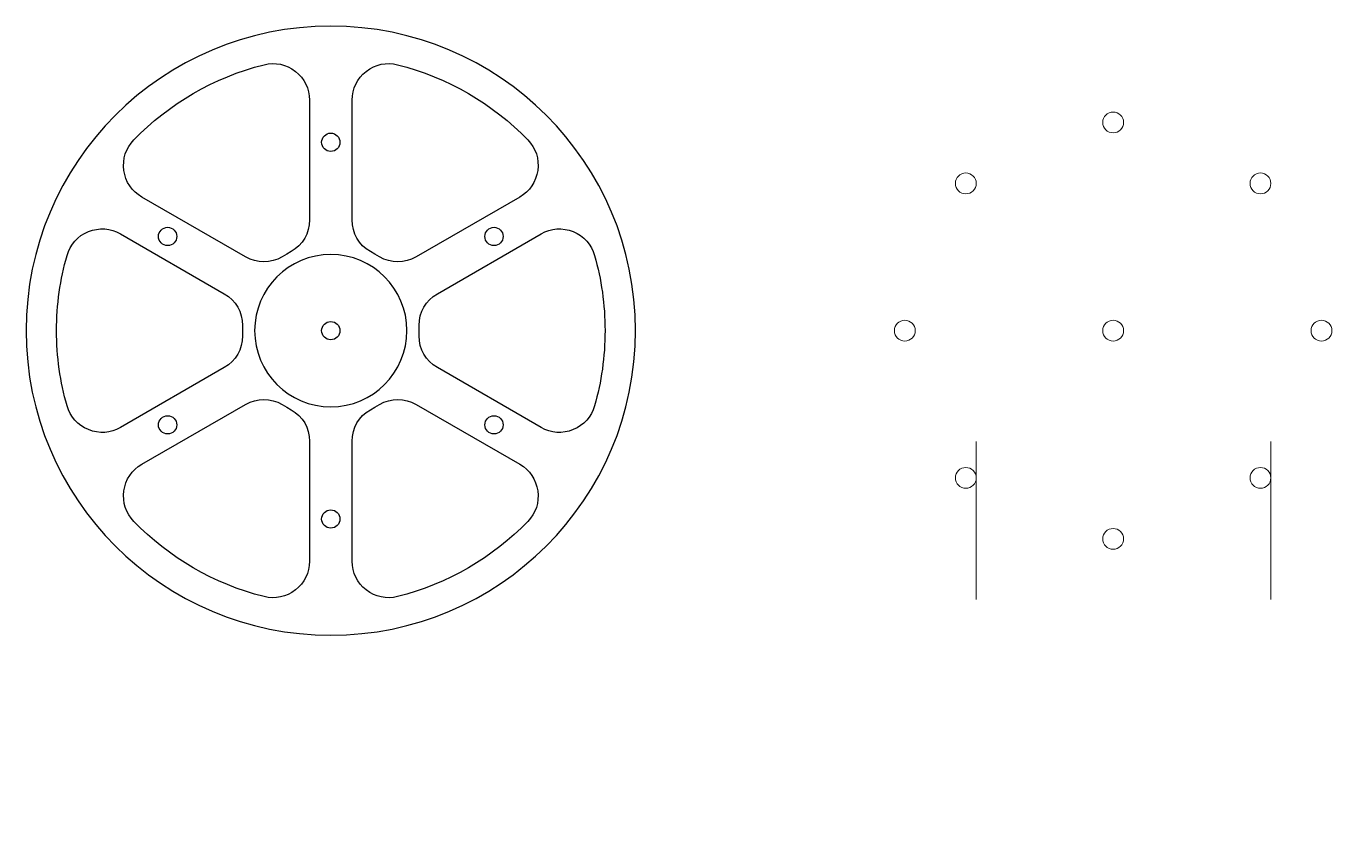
# Model space of a CAD drawing. Header units: millimetres. Extents: x -119 to 119, y -81 to 55.
# Drawn here: x -114.2 to 100.1, y -80.8 to 50 of the extents above; entities that cross this region are included whole.
import ezdxf

# ---------------------------------------------------------------- set-up
doc = ezdxf.new("R2010")
doc.units = ezdxf.units.MM
doc.header["$MEASUREMENT"] = 0
doc.layers.add('Layer 1', color=7, linetype='Continuous')

msp = doc.modelspace()

# ---------------------------------------------------------------- linework, layer by layer
at = {"layer": 'Layer 1', "color": 2}
for points, knots in [([(-64.1916, 50), (-36.5774, 50), (-14.1916, 27.6142), (-14.1916, 0), (-14.1916, 0), (-14.1916, -27.6142), (-36.5774, -50), (-64.1916, -50), (-64.1916, -50), (-91.8058, -50), (-114.1916, -27.6142), (-114.1916, 0), (-114.1916, 0), (-114.1916, 27.6142), (-91.8058, 50), (-64.1916, 50)], [0, 0, 0, 0, 0.2, 0.2, 0.2, 0.2, 0.4, 0.4, 0.4, 0.4, 0.6, 0.6, 0.6, 0.6, 1, 1, 1, 1]), ([(-72.1763, 12.1154), (-72.1763, 12.1154), (-71.4339, 12.544), (-71.4339, 12.544), (-71.4339, 12.544), (-71.4339, 12.544), (-70.6916, 12.9726), (-70.6916, 12.9726), (-70.6916, 12.9726), (-68.7837, 14.0742), (-67.6916, 15.9656), (-67.6916, 18.1687), (-67.6916, 18.1687), (-67.6916, 18.1687), (-67.6916, 37.8356), (-67.6916, 37.8356), (-67.6916, 37.8356), (-67.6916, 39.7459), (-68.4938, 41.3898), (-69.9996, 42.5652), (-69.9996, 42.5652), (-71.5054, 43.7407), (-73.2949, 44.1199), (-75.148, 43.6562), (-75.148, 43.6562), (-83.4088, 41.5893), (-90.764, 37.2383), (-96.5053, 31.3141), (-96.5053, 31.3141), (-97.8354, 29.9416), (-98.4032, 28.2016), (-98.1389, 26.3087), (-98.1389, 26.3087), (-97.8746, 24.4157), (-96.8517, 22.8977), (-95.1965, 21.9421), (-95.1965, 21.9421), (-95.1965, 21.9421), (-78.1762, 12.1154), (-78.1762, 12.1154), (-78.1762, 12.1154), (-76.2683, 11.0139), (-74.0842, 11.0139), (-72.1763, 12.1154)], [0, 0, 0, 0, 0.08333333, 0.08333333, 0.08333333, 0.08333333, 0.16666667, 0.16666667, 0.16666667, 0.16666667, 0.25, 0.25, 0.25, 0.25, 0.33333333, 0.33333333, 0.33333333, 0.33333333, 0.41666667, 0.41666667, 0.41666667, 0.41666667, 0.5, 0.5, 0.5, 0.5, 0.58333333, 0.58333333, 0.58333333, 0.58333333, 0.66666667, 0.66666667, 0.66666667, 0.66666667, 0.75, 0.75, 0.75, 0.75, 0.83333333, 0.83333333, 0.83333333, 0.83333333, 1, 1, 1, 1]), ([(-57.6916, 12.9726), (-57.6916, 12.9726), (-56.9493, 12.544), (-56.9493, 12.544), (-56.9493, 12.544), (-56.9493, 12.544), (-56.2069, 12.1154), (-56.2069, 12.1154), (-56.2069, 12.1154), (-54.299, 11.0139), (-52.1149, 11.0139), (-50.207, 12.1154), (-50.207, 12.1154), (-50.207, 12.1154), (-33.1865, 21.9422), (-33.1865, 21.9422), (-33.1865, 21.9422), (-31.5313, 22.8978), (-30.5085, 24.4157), (-30.2442, 26.3086), (-30.2442, 26.3086), (-29.9799, 28.2015), (-30.5478, 29.9415), (-31.8779, 31.314), (-31.8779, 31.314), (-37.6193, 37.2381), (-44.9745, 41.5891), (-53.235, 43.6561), (-53.235, 43.6561), (-55.0882, 44.1198), (-56.8776, 43.7405), (-58.3834, 42.5651), (-58.3834, 42.5651), (-59.8893, 41.3897), (-60.6916, 39.7457), (-60.6916, 37.8354), (-60.6916, 37.8354), (-60.6916, 37.8354), (-60.6916, 18.1687), (-60.6916, 18.1687), (-60.6916, 18.1687), (-60.6916, 15.9656), (-59.5995, 14.0742), (-57.6916, 12.9726)], [0, 0, 0, 0, 0.08333333, 0.08333333, 0.08333333, 0.08333333, 0.16666667, 0.16666667, 0.16666667, 0.16666667, 0.25, 0.25, 0.25, 0.25, 0.33333333, 0.33333333, 0.33333333, 0.33333333, 0.41666667, 0.41666667, 0.41666667, 0.41666667, 0.5, 0.5, 0.5, 0.5, 0.58333333, 0.58333333, 0.58333333, 0.58333333, 0.66666667, 0.66666667, 0.66666667, 0.66666667, 0.75, 0.75, 0.75, 0.75, 0.83333333, 0.83333333, 0.83333333, 0.83333333, 1, 1, 1, 1]), ([(-62.6916, 30.9278), (-62.6916, 31.7562), (-63.3631, 32.4278), (-64.1916, 32.4278), (-64.1916, 32.4278), (-65.02, 32.4278), (-65.6916, 31.7562), (-65.6916, 30.9278), (-65.6916, 30.9278), (-65.6916, 30.0994), (-65.02, 29.4278), (-64.1916, 29.4278), (-64.1916, 29.4278), (-63.3631, 29.4278), (-62.6916, 30.0994), (-62.6916, 30.9278)], [0, 0, 0, 0, 0.2, 0.2, 0.2, 0.2, 0.4, 0.4, 0.4, 0.4, 0.6, 0.6, 0.6, 0.6, 1, 1, 1, 1]), ([(-78.6761, -0.8571), (-78.6761, -0.8571), (-78.6761, 0), (-78.6761, 0), (-78.6761, 0), (-78.6761, 0), (-78.6761, 0.8571), (-78.6761, 0.8571), (-78.6761, 0.8571), (-78.6761, 3.0602), (-79.7681, 4.9517), (-81.6761, 6.0533), (-81.6761, 6.0533), (-81.6761, 6.0533), (-98.7086, 15.887), (-98.7086, 15.887), (-98.7086, 15.887), (-100.3641, 16.8428), (-102.1904, 16.9695), (-103.962, 16.2516), (-103.962, 16.2516), (-105.7336, 15.5337), (-106.9565, 14.1713), (-107.4796, 12.3327), (-107.4796, 12.3327), (-108.5945, 8.4137), (-109.1916, 4.2766), (-109.1916, 0), (-109.1916, 0), (-109.1916, -4.2767), (-108.5943, -8.4137), (-107.4793, -12.3326), (-107.4793, -12.3326), (-106.9562, -14.1712), (-105.7333, -15.5335), (-103.9617, -16.2514), (-103.9617, -16.2514), (-102.1901, -16.9694), (-100.3638, -16.8426), (-98.7083, -15.8868), (-98.7083, -15.8868), (-98.7083, -15.8868), (-81.6761, -6.0533), (-81.6761, -6.0533), (-81.6761, -6.0533), (-79.7681, -4.9517), (-78.6761, -3.0602), (-78.6761, -0.8571)], [0, 0, 0, 0, 0.07692308, 0.07692308, 0.07692308, 0.07692308, 0.15384615, 0.15384615, 0.15384615, 0.15384615, 0.23076923, 0.23076923, 0.23076923, 0.23076923, 0.30769231, 0.30769231, 0.30769231, 0.30769231, 0.38461538, 0.38461538, 0.38461538, 0.38461538, 0.46153846, 0.46153846, 0.46153846, 0.46153846, 0.53846154, 0.53846154, 0.53846154, 0.53846154, 0.61538462, 0.61538462, 0.61538462, 0.61538462, 0.69230769, 0.69230769, 0.69230769, 0.69230769, 0.76923077, 0.76923077, 0.76923077, 0.76923077, 0.84615385, 0.84615385, 0.84615385, 0.84615385, 1, 1, 1, 1]), ([(-89.4758, 15.4639), (-89.4758, 16.2924), (-90.1474, 16.9638), (-90.9758, 16.9638), (-90.9758, 16.9638), (-91.8042, 16.9638), (-92.4758, 16.2924), (-92.4758, 15.4639), (-92.4758, 15.4639), (-92.4758, 14.6355), (-91.8043, 13.9638), (-90.9758, 13.9638), (-90.9758, 13.9638), (-90.1474, 13.9638), (-89.4758, 14.6355), (-89.4758, 15.4639)], [0, 0, 0, 0, 0.2, 0.2, 0.2, 0.2, 0.4, 0.4, 0.4, 0.4, 0.6, 0.6, 0.6, 0.6, 1, 1, 1, 1]), ([(-49.7071, 0.8571), (-49.7071, 0.8571), (-49.7071, 0), (-49.7071, 0), (-49.7071, 0), (-49.7071, 0), (-49.7071, -0.8571), (-49.7071, -0.8571), (-49.7071, -0.8571), (-49.7071, -3.0602), (-48.6151, -4.9517), (-46.7071, -6.0533), (-46.7071, -6.0533), (-46.7071, -6.0533), (-29.6749, -15.8868), (-29.6749, -15.8868), (-29.6749, -15.8868), (-28.0194, -16.8426), (-26.1931, -16.9694), (-24.4215, -16.2514), (-24.4215, -16.2514), (-22.6499, -15.5335), (-21.427, -14.1712), (-20.9039, -12.3326), (-20.9039, -12.3326), (-19.7889, -8.4137), (-19.1916, -4.2767), (-19.1916, 0), (-19.1916, 0), (-19.1916, 4.2766), (-19.7887, 8.4137), (-20.9036, 12.3327), (-20.9036, 12.3327), (-21.4267, 14.1713), (-22.6496, 15.5337), (-24.4212, 16.2516), (-24.4212, 16.2516), (-26.1928, 16.9695), (-28.0191, 16.8428), (-29.6746, 15.887), (-29.6746, 15.887), (-29.6746, 15.887), (-46.7071, 6.0533), (-46.7071, 6.0533), (-46.7071, 6.0533), (-48.6151, 4.9517), (-49.7071, 3.0602), (-49.7071, 0.8571)], [0, 0, 0, 0, 0.07692308, 0.07692308, 0.07692308, 0.07692308, 0.15384615, 0.15384615, 0.15384615, 0.15384615, 0.23076923, 0.23076923, 0.23076923, 0.23076923, 0.30769231, 0.30769231, 0.30769231, 0.30769231, 0.38461538, 0.38461538, 0.38461538, 0.38461538, 0.46153846, 0.46153846, 0.46153846, 0.46153846, 0.53846154, 0.53846154, 0.53846154, 0.53846154, 0.61538462, 0.61538462, 0.61538462, 0.61538462, 0.69230769, 0.69230769, 0.69230769, 0.69230769, 0.76923077, 0.76923077, 0.76923077, 0.76923077, 0.84615385, 0.84615385, 0.84615385, 0.84615385, 1, 1, 1, 1]), ([(-35.9073, 15.4639), (-35.9073, 16.2924), (-36.5789, 16.9638), (-37.4073, 16.9638), (-37.4073, 16.9638), (-38.2357, 16.9638), (-38.9073, 16.2924), (-38.9073, 15.4639), (-38.9073, 15.4639), (-38.9073, 14.6355), (-38.2357, 13.9638), (-37.4073, 13.9638), (-37.4073, 13.9638), (-36.5789, 13.9638), (-35.9073, 14.6355), (-35.9073, 15.4639)], [0, 0, 0, 0, 0.2, 0.2, 0.2, 0.2, 0.4, 0.4, 0.4, 0.4, 0.6, 0.6, 0.6, 0.6, 1, 1, 1, 1]), ([(-62.6916, 0), (-62.6916, 0.8284), (-63.3631, 1.5), (-64.1916, 1.5), (-64.1916, 1.5), (-65.02, 1.5), (-65.6916, 0.8284), (-65.6916, 0), (-65.6916, 0), (-65.6916, -0.8284), (-65.02, -1.5), (-64.1916, -1.5), (-64.1916, -1.5), (-63.3631, -1.5), (-62.6916, -0.8285), (-62.6916, 0)], [0, 0, 0, 0, 0.2, 0.2, 0.2, 0.2, 0.4, 0.4, 0.4, 0.4, 0.6, 0.6, 0.6, 0.6, 1, 1, 1, 1]), ([(-70.6916, -12.9726), (-70.6916, -12.9726), (-71.4339, -12.544), (-71.4339, -12.544), (-71.4339, -12.544), (-71.4339, -12.544), (-72.1763, -12.1154), (-72.1763, -12.1154), (-72.1763, -12.1154), (-74.0842, -11.0139), (-76.2683, -11.0139), (-78.1762, -12.1154), (-78.1762, -12.1154), (-78.1762, -12.1154), (-95.1969, -21.9423), (-95.1969, -21.9423), (-95.1969, -21.9423), (-96.8521, -22.8979), (-97.8749, -24.4158), (-98.1392, -26.3086), (-98.1392, -26.3086), (-98.4036, -28.2015), (-97.8357, -29.9415), (-96.5056, -31.314), (-96.5056, -31.314), (-90.7643, -37.2384), (-83.4089, -41.5893), (-75.1481, -43.6562), (-75.1481, -43.6562), (-73.295, -44.1199), (-71.5056, -43.7405), (-69.9997, -42.5651), (-69.9997, -42.5651), (-68.4939, -41.3897), (-67.6916, -39.7457), (-67.6916, -37.8354), (-67.6916, -37.8354), (-67.6916, -37.8354), (-67.6916, -18.1687), (-67.6916, -18.1687), (-67.6916, -18.1687), (-67.6916, -15.9656), (-68.7837, -14.0742), (-70.6916, -12.9726)], [0, 0, 0, 0, 0.08333333, 0.08333333, 0.08333333, 0.08333333, 0.16666667, 0.16666667, 0.16666667, 0.16666667, 0.25, 0.25, 0.25, 0.25, 0.33333333, 0.33333333, 0.33333333, 0.33333333, 0.41666667, 0.41666667, 0.41666667, 0.41666667, 0.5, 0.5, 0.5, 0.5, 0.58333333, 0.58333333, 0.58333333, 0.58333333, 0.66666667, 0.66666667, 0.66666667, 0.66666667, 0.75, 0.75, 0.75, 0.75, 0.83333333, 0.83333333, 0.83333333, 0.83333333, 1, 1, 1, 1]), ([(-56.2069, -12.1154), (-56.2069, -12.1154), (-56.9493, -12.544), (-56.9493, -12.544), (-56.9493, -12.544), (-56.9493, -12.544), (-57.6916, -12.9726), (-57.6916, -12.9726), (-57.6916, -12.9726), (-59.5995, -14.0742), (-60.6916, -15.9656), (-60.6916, -18.1687), (-60.6916, -18.1687), (-60.6916, -18.1687), (-60.6916, -37.8356), (-60.6916, -37.8356), (-60.6916, -37.8356), (-60.6916, -39.7459), (-59.8894, -41.3898), (-58.3836, -42.5652), (-58.3836, -42.5652), (-56.8778, -43.7407), (-55.0883, -44.1199), (-53.2352, -43.6562), (-53.2352, -43.6562), (-44.9744, -41.5892), (-37.6189, -37.2384), (-31.8776, -31.3141), (-31.8776, -31.3141), (-30.5475, -29.9416), (-29.9798, -28.2016), (-30.2441, -26.3087), (-30.2441, -26.3087), (-30.5084, -24.4158), (-31.5313, -22.8978), (-33.1865, -21.9422), (-33.1865, -21.9422), (-33.1865, -21.9422), (-50.207, -12.1154), (-50.207, -12.1154), (-50.207, -12.1154), (-52.1149, -11.0139), (-54.299, -11.0139), (-56.2069, -12.1154)], [0, 0, 0, 0, 0.08333333, 0.08333333, 0.08333333, 0.08333333, 0.16666667, 0.16666667, 0.16666667, 0.16666667, 0.25, 0.25, 0.25, 0.25, 0.33333333, 0.33333333, 0.33333333, 0.33333333, 0.41666667, 0.41666667, 0.41666667, 0.41666667, 0.5, 0.5, 0.5, 0.5, 0.58333333, 0.58333333, 0.58333333, 0.58333333, 0.66666667, 0.66666667, 0.66666667, 0.66666667, 0.75, 0.75, 0.75, 0.75, 0.83333333, 0.83333333, 0.83333333, 0.83333333, 1, 1, 1, 1]), ([(-89.4758, -15.4639), (-89.4758, -14.6355), (-90.1474, -13.9638), (-90.9758, -13.9638), (-90.9758, -13.9638), (-91.8042, -13.9638), (-92.4758, -14.6355), (-92.4758, -15.4639), (-92.4758, -15.4639), (-92.4758, -16.2924), (-91.8043, -16.9638), (-90.9758, -16.9638), (-90.9758, -16.9638), (-90.1474, -16.9638), (-89.4758, -16.2924), (-89.4758, -15.4639)], [0, 0, 0, 0, 0.2, 0.2, 0.2, 0.2, 0.4, 0.4, 0.4, 0.4, 0.6, 0.6, 0.6, 0.6, 1, 1, 1, 1]), ([(-35.9073, -15.4639), (-35.9073, -14.6355), (-36.5788, -13.9638), (-37.4073, -13.9638), (-37.4073, -13.9638), (-38.2357, -13.9638), (-38.9073, -14.6355), (-38.9073, -15.4639), (-38.9073, -15.4639), (-38.9073, -16.2923), (-38.2357, -16.9638), (-37.4073, -16.9638), (-37.4073, -16.9638), (-36.5789, -16.9638), (-35.9073, -16.2924), (-35.9073, -15.4639)], [0, 0, 0, 0, 0.2, 0.2, 0.2, 0.2, 0.4, 0.4, 0.4, 0.4, 0.6, 0.6, 0.6, 0.6, 1, 1, 1, 1]), ([(-62.6916, -30.9278), (-62.6916, -30.0994), (-63.3631, -29.4278), (-64.1916, -29.4278), (-64.1916, -29.4278), (-65.02, -29.4278), (-65.6916, -30.0994), (-65.6916, -30.9278), (-65.6916, -30.9278), (-65.6916, -31.7562), (-65.02, -32.4278), (-64.1916, -32.4278), (-64.1916, -32.4278), (-63.3631, -32.4278), (-62.6916, -31.7562), (-62.6916, -30.9278)], [0, 0, 0, 0, 0.2, 0.2, 0.2, 0.2, 0.4, 0.4, 0.4, 0.4, 0.6, 0.6, 0.6, 0.6, 1, 1, 1, 1])]:
    msp.add_open_spline(points, degree=3, knots=knots, dxfattribs=at)
at = {"layer": 'Layer 1', "color": 250, "lineweight": 9}
for points, knots in [([(65.901, 34.188), (65.901, 35.1321), (65.1357, 35.8974), (64.1916, 35.8974), (64.1916, 35.8974), (63.2475, 35.8974), (62.4822, 35.1321), (62.4822, 34.188), (62.4822, 34.188), (62.4822, 33.2439), (63.2475, 32.4786), (64.1916, 32.4786), (64.1916, 32.4786), (65.1356, 32.4786), (65.901, 33.2439), (65.901, 34.188)], [0, 0, 0, 0, 0.2, 0.2, 0.2, 0.2, 0.4, 0.4, 0.4, 0.4, 0.6, 0.6, 0.6, 0.6, 1, 1, 1, 1]), ([(41.7264, 24.1745), (41.7264, 25.1186), (40.9611, 25.884), (40.017, 25.884), (40.017, 25.884), (39.0729, 25.884), (38.3076, 25.1186), (38.3076, 24.1745), (38.3076, 24.1745), (38.3076, 23.2305), (39.0729, 22.4652), (40.017, 22.4652), (40.017, 22.4652), (40.9611, 22.4652), (41.7264, 23.2305), (41.7264, 24.1745)], [0, 0, 0, 0, 0.2, 0.2, 0.2, 0.2, 0.4, 0.4, 0.4, 0.4, 0.6, 0.6, 0.6, 0.6, 1, 1, 1, 1]), ([(90.0756, 24.1745), (90.0756, 25.1186), (89.3103, 25.884), (88.3662, 25.884), (88.3662, 25.884), (87.4221, 25.884), (86.6568, 25.1186), (86.6568, 24.1746), (86.6568, 24.1746), (86.6568, 23.2305), (87.4221, 22.4652), (88.3662, 22.4652), (88.3662, 22.4652), (89.3103, 22.4652), (90.0756, 23.2305), (90.0756, 24.1745)], [0, 0, 0, 0, 0.2, 0.2, 0.2, 0.2, 0.4, 0.4, 0.4, 0.4, 0.6, 0.6, 0.6, 0.6, 1, 1, 1, 1]), ([(41.7264, -24.1745), (41.7264, -23.2305), (40.9611, -22.4652), (40.017, -22.4652), (40.017, -22.4652), (39.0729, -22.4652), (38.3076, -23.2305), (38.3076, -24.1745), (38.3076, -24.1745), (38.3076, -25.1186), (39.0729, -25.884), (40.017, -25.884), (40.017, -25.884), (40.9611, -25.884), (41.7264, -25.1186), (41.7264, -24.1746), (41.7264, 4.1454), (41.7264, -80.8145), (41.7264, -24.1745)], [0, 0, 0, 0, 0.2, 0.2, 0.2, 0.2, 0.4, 0.4, 0.4, 0.4, 0.6, 0.6, 0.6, 0.6, 1, 1, 1, 1.0001, 1.0001, 1.0001, 1.0001]), ([(90.0756, -24.1745), (90.0756, -23.2305), (89.3103, -22.4652), (88.3662, -22.4652), (88.3662, -22.4652), (87.4221, -22.4652), (86.6568, -23.2305), (86.6568, -24.1745), (86.6568, -24.1745), (86.6568, -25.1186), (87.4221, -25.884), (88.3662, -25.884), (88.3662, -25.884), (89.3103, -25.884), (90.0756, -25.1186), (90.0756, -24.1746), (90.0756, 4.1454), (90.0756, -80.8145), (90.0756, -24.1745)], [0, 0, 0, 0, 0.2, 0.2, 0.2, 0.2, 0.4, 0.4, 0.4, 0.4, 0.6, 0.6, 0.6, 0.6, 1, 1, 1, 1.0001, 1.0001, 1.0001, 1.0001]), ([(31.713, 0), (31.713, 0.9441), (30.9477, 1.7094), (30.0036, 1.7094), (30.0036, 1.7094), (29.0595, 1.7094), (28.2942, 0.9441), (28.2942, 0), (28.2942, 0), (28.2942, -0.9441), (29.0595, -1.7094), (30.0036, -1.7094), (30.0036, -1.7094), (30.9477, -1.7094), (31.713, -0.9441), (31.713, 0)], [0, 0, 0, 0, 0.2, 0.2, 0.2, 0.2, 0.4, 0.4, 0.4, 0.4, 0.6, 0.6, 0.6, 0.6, 1, 1, 1, 1]), ([(65.901, 0), (65.901, 0.9441), (65.1357, 1.7094), (64.1916, 1.7094), (64.1916, 1.7094), (63.2475, 1.7094), (62.4822, 0.9441), (62.4822, 0), (62.4822, 0), (62.4822, -0.944), (63.2475, -1.7094), (64.1916, -1.7094), (64.1916, -1.7094), (65.1356, -1.7094), (65.901, -0.9441), (65.901, 0)], [0, 0, 0, 0, 0.2, 0.2, 0.2, 0.2, 0.4, 0.4, 0.4, 0.4, 0.6, 0.6, 0.6, 0.6, 1, 1, 1, 1]), ([(100.089, 0), (100.089, 0.9441), (99.3237, 1.7094), (98.3796, 1.7094), (98.3796, 1.7094), (97.4355, 1.7094), (96.6702, 0.9441), (96.6702, 0), (96.6702, 0), (96.6702, -0.944), (97.4355, -1.7094), (98.3796, -1.7094), (98.3796, -1.7094), (99.3237, -1.7094), (100.089, -0.9441), (100.089, 0)], [0, 0, 0, 0, 0.2, 0.2, 0.2, 0.2, 0.4, 0.4, 0.4, 0.4, 0.6, 0.6, 0.6, 0.6, 1, 1, 1, 1]), ([(65.901, -34.188), (65.901, -33.2439), (65.1357, -32.4786), (64.1916, -32.4786), (64.1916, -32.4786), (63.2475, -32.4786), (62.4822, -33.2439), (62.4822, -34.188), (62.4822, -34.188), (62.4822, -35.1321), (63.2475, -35.8974), (64.1916, -35.8974), (64.1916, -35.8974), (65.1356, -35.8974), (65.901, -35.1321), (65.901, -34.188)], [0, 0, 0, 0, 0.2, 0.2, 0.2, 0.2, 0.4, 0.4, 0.4, 0.4, 0.6, 0.6, 0.6, 0.6, 1, 1, 1, 1])]:
    msp.add_open_spline(points, degree=3, knots=knots, dxfattribs=at)
at = {"layer": 'Layer 1', "color": 140}
msp.add_open_spline([(-62.6916, 30.9278), (-62.6916, 31.7562), (-63.3631, 32.4278), (-64.1916, 32.4278), (-64.1916, 32.4278), (-65.02, 32.4278), (-65.6916, 31.7562), (-65.6916, 30.9278), (-65.6916, 30.9278), (-65.6916, 30.0994), (-65.02, 29.4278), (-64.1916, 29.4278), (-64.1916, 29.4278), (-63.3631, 29.4278), (-62.6916, 30.0994), (-62.6916, 30.9278)], degree=3, knots=[0, 0, 0, 0, 0.2, 0.2, 0.2, 0.2, 0.4, 0.4, 0.4, 0.4, 0.6, 0.6, 0.6, 0.6, 1, 1, 1, 1], dxfattribs=at)
at = {"layer": 'Layer 1', "color": 30}
msp.add_open_spline([(-89.4758, 15.4639), (-89.4758, 16.2924), (-90.1474, 16.9638), (-90.9758, 16.9638), (-90.9758, 16.9638), (-91.8042, 16.9638), (-92.4758, 16.2924), (-92.4758, 15.4639), (-92.4758, 15.4639), (-92.4758, 14.6355), (-91.8043, 13.9638), (-90.9758, 13.9638), (-90.9758, 13.9638), (-90.1474, 13.9638), (-89.4758, 14.6355), (-89.4758, 15.4639)], degree=3, knots=[0, 0, 0, 0, 0.2, 0.2, 0.2, 0.2, 0.4, 0.4, 0.4, 0.4, 0.6, 0.6, 0.6, 0.6, 1, 1, 1, 1], dxfattribs=at)
at = {"layer": 'Layer 1', "color": 114}
msp.add_open_spline([(-35.9073, 15.4639), (-35.9073, 16.2924), (-36.5789, 16.9638), (-37.4073, 16.9638), (-37.4073, 16.9638), (-38.2357, 16.9638), (-38.9073, 16.2924), (-38.9073, 15.4639), (-38.9073, 15.4639), (-38.9073, 14.6355), (-38.2357, 13.9638), (-37.4073, 13.9638), (-37.4073, 13.9638), (-36.5789, 13.9638), (-35.9073, 14.6355), (-35.9073, 15.4639)], degree=3, knots=[0, 0, 0, 0, 0.2, 0.2, 0.2, 0.2, 0.4, 0.4, 0.4, 0.4, 0.6, 0.6, 0.6, 0.6, 1, 1, 1, 1], dxfattribs=at)
at = {"layer": 'Layer 1', "color": 165}
for points in [[(-64.1916, 12.5), (-57.2881, 12.5), (-51.6916, 6.9035), (-51.6916, 0), (-51.6916, 0), (-51.6916, -6.9035), (-57.2881, -12.5), (-64.1916, -12.5), (-64.1916, -12.5), (-71.0951, -12.5), (-76.6916, -6.9035), (-76.6916, 0), (-76.6916, 0), (-76.6916, 6.9035), (-71.0951, 12.5), (-64.1916, 12.5)], [(-62.6916, 0), (-62.6916, 0.8284), (-63.3631, 1.5), (-64.1916, 1.5), (-64.1916, 1.5), (-65.02, 1.5), (-65.6916, 0.8284), (-65.6916, 0), (-65.6916, 0), (-65.6916, -0.8284), (-65.02, -1.5), (-64.1916, -1.5), (-64.1916, -1.5), (-63.3631, -1.5), (-62.6916, -0.8285), (-62.6916, 0)]]:
    msp.add_open_spline(points, degree=3, knots=[0, 0, 0, 0, 0.2, 0.2, 0.2, 0.2, 0.4, 0.4, 0.4, 0.4, 0.6, 0.6, 0.6, 0.6, 1, 1, 1, 1], dxfattribs=at)
at = {"layer": 'Layer 1', "color": 175}
msp.add_open_spline([(-62.6916, 0), (-62.6916, 0.8284), (-63.3631, 1.5), (-64.1916, 1.5), (-64.1916, 1.5), (-65.02, 1.5), (-65.6916, 0.8284), (-65.6916, 0), (-65.6916, 0), (-65.6916, -0.8284), (-65.02, -1.5), (-64.1916, -1.5), (-64.1916, -1.5), (-63.3631, -1.5), (-62.6916, -0.8285), (-62.6916, 0)], degree=3, knots=[0, 0, 0, 0, 0.2, 0.2, 0.2, 0.2, 0.4, 0.4, 0.4, 0.4, 0.6, 0.6, 0.6, 0.6, 1, 1, 1, 1], dxfattribs=at)
at = {"layer": 'Layer 1', "color": 225}
msp.add_open_spline([(-89.4758, -15.4639), (-89.4758, -14.6355), (-90.1474, -13.9638), (-90.9758, -13.9638), (-90.9758, -13.9638), (-91.8042, -13.9638), (-92.4758, -14.6355), (-92.4758, -15.4639), (-92.4758, -15.4639), (-92.4758, -16.2924), (-91.8043, -16.9638), (-90.9758, -16.9638), (-90.9758, -16.9638), (-90.1474, -16.9638), (-89.4758, -16.2924), (-89.4758, -15.4639)], degree=3, knots=[0, 0, 0, 0, 0.2, 0.2, 0.2, 0.2, 0.4, 0.4, 0.4, 0.4, 0.6, 0.6, 0.6, 0.6, 1, 1, 1, 1], dxfattribs=at)
at = {"layer": 'Layer 1', "color": 240}
msp.add_open_spline([(-35.9073, -15.4639), (-35.9073, -14.6355), (-36.5788, -13.9638), (-37.4073, -13.9638), (-37.4073, -13.9638), (-38.2357, -13.9638), (-38.9073, -14.6355), (-38.9073, -15.4639), (-38.9073, -15.4639), (-38.9073, -16.2923), (-38.2357, -16.9638), (-37.4073, -16.9638), (-37.4073, -16.9638), (-36.5789, -16.9638), (-35.9073, -16.2924), (-35.9073, -15.4639)], degree=3, knots=[0, 0, 0, 0, 0.2, 0.2, 0.2, 0.2, 0.4, 0.4, 0.4, 0.4, 0.6, 0.6, 0.6, 0.6, 1, 1, 1, 1], dxfattribs=at)
at = {"layer": 'Layer 1', "color": 230}
msp.add_open_spline([(-62.6916, -30.9278), (-62.6916, -30.0994), (-63.3631, -29.4278), (-64.1916, -29.4278), (-64.1916, -29.4278), (-65.02, -29.4278), (-65.6916, -30.0994), (-65.6916, -30.9278), (-65.6916, -30.9278), (-65.6916, -31.7562), (-65.02, -32.4278), (-64.1916, -32.4278), (-64.1916, -32.4278), (-63.3631, -32.4278), (-62.6916, -31.7562), (-62.6916, -30.9278)], degree=3, knots=[0, 0, 0, 0, 0.2, 0.2, 0.2, 0.2, 0.4, 0.4, 0.4, 0.4, 0.6, 0.6, 0.6, 0.6, 1, 1, 1, 1], dxfattribs=at)

doc.saveas('drawing.dxf')
